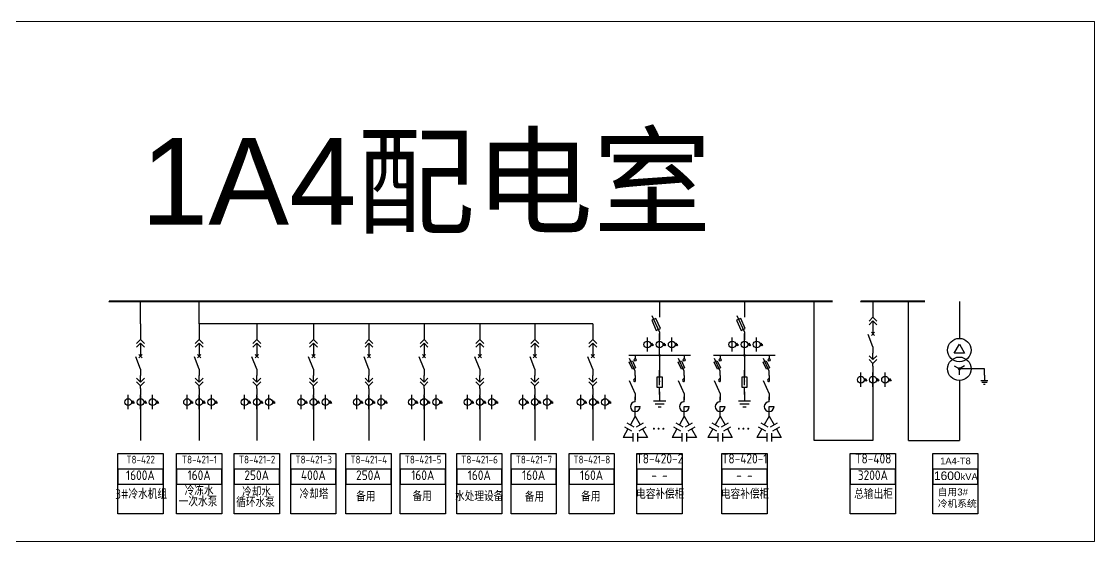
# Model space of a CAD drawing. Header units: millimetres. Extents: x -3460 to -460, y 6070 to 9130.
# Drawn here: x -2443 to -2319.3, y 8146.5 to 8206.4 of the extents above; entities that cross this region are included whole.
import ezdxf
from ezdxf.enums import TextEntityAlignment as Align

# ---------------------------------------------------------------- set-up
doc = ezdxf.new("R2010")
doc.units = ezdxf.units.MM
doc.header["$LTSCALE"] = 1000
doc.header["$MEASUREMENT"] = 0
doc.linetypes.add('CENTER', pattern=[2, 1.25, -0.25, 0.25, -0.25])
doc.linetypes.add('CONTINOUS', pattern=[0])
doc.styles.add('HZSONG', font='gbenor.shx', dxfattribs={"height": 1200, "bigfont": 'gbcbig.shx'})
doc.styles.get("Standard").update_dxf_attribs({"font": 'arial.ttf'})

# ---------------------------------------------------------------- blocks, each defined once
blk = doc.blocks.new('DYDQAA05')
at = {"color": 0}
blk.add_lwpolyline([(0, 0), (0, -7)], dxfattribs=at)
blk = doc.blocks.new('DYDQAA03')
at = {"color": 0}
for points in [[(0, 0), (0, -1.5)], [(-2.12, -3.62), (0, -1.5)], [(-2.12, -5.62), (0, -3.5)], [(2.12, -3.62), (0, -1.5)], [(2.12, -5.62), (0, -3.5)], [(0, -3.5), (0, -7)]]:
    blk.add_lwpolyline(points, dxfattribs=at)
blk = doc.blocks.new('DYDQAA09')
at = {"color": 0}
blk.add_lwpolyline([(0, 0), (0, -3.5)], dxfattribs=at)
blk.add_lwpolyline([(0, 0), (0, -3.5)], dxfattribs=at)
blk.add_lwpolyline([(0, 0), (0, -3.5)], dxfattribs=at)
blk.add_lwpolyline([(0, 0), (0, -3.5)], dxfattribs=at)
blk.add_lwpolyline([(0, 0), (0, -3.5)], dxfattribs=at)
blk.add_lwpolyline([(0, 0), (0, -3.5)], dxfattribs=at)
blk.add_lwpolyline([(0, 0), (0, -3.5)], dxfattribs=at)
blk.add_lwpolyline([(0, 0), (0, -3.5)], dxfattribs=at)
blk.add_lwpolyline([(0, 0), (0, -3.5)], dxfattribs=at)
blk = doc.blocks.new('DYDQ0201')
at = {"color": 0}
for points in [[(0.86, -0.86), (-0.86, 0.86)], [(-0.86, -0.86), (0.86, 0.86)], [(0, -7), (-2.61, -0.37)]]:
    blk.add_lwpolyline(points, dxfattribs=at)
blk = doc.blocks.new('DYDQAA04')
at = {"color": 0}
for points in [[(0, -3.5), (0, 0)], [(-2.12, -1.38), (0, -3.5)], [(-2.12, -3.38), (0, -5.5)], [(2.12, -1.38), (0, -3.5)], [(2.12, -3.38), (0, -5.5)], [(0, -7), (0, -5.5)]]:
    blk.add_lwpolyline(points, dxfattribs=at)
blk = doc.blocks.new('A$C03DD39B5')
for p, q in [((417, 475), (283, 392)), ((417, 422), (283, 339)), ((350, 333), (350, 467))]:
    blk.add_line(p, q)
blk.add_lwpolyline([(700, 167), (0, 167)])
blk.add_circle((350, 167), 167)
blk = doc.blocks.new('$element$00000530')
for points in [[(-0.291, -0.342), (-0.139, -0.275), (0.017, -0.625), (-0.136, -0.693), (-0.291, -0.342)], [(0, -1), (0, -0.78), (-0.283, -0.152)], [(-0.05, -0.183), (0.05, -0.183)], [(0, 0), (0, -0.183)]]:
    blk.add_lwpolyline(points)
blk.add_circle((0, -0.233), 0.05)
at = {"flags": 9}
blk.add_attdef('S', (0, 0), '', height=0.00000667, dxfattribs=at)
blk = doc.blocks.new('M_M4')
blk.add_line((-0.25, -0.2), (0, -0.75))
for points in [[(0, 0), (0, -0.25)], [(0, -0.75), (0, -1)]]:
    blk.add_lwpolyline(points)
blk.add_arc((-0.008, -0.192), 0.0589, 81.8699, 278.1301)
at = {"width": 0.8, "flags": 9}
blk.add_attdef('S', (0.25, -0.5), '', height=0.2, dxfattribs=at)
blk = doc.blocks.new('M_M23')
for p, q in [((0, -0.5), (-0.25, -0.5)), ((0, -0.25), (0, -0.5))]:
    blk.add_line(p, q)
for points in [[(0, 0), (0, -0.25)], [(0, -0.75), (0, -1)]]:
    blk.add_lwpolyline(points)
blk.add_arc((0, -0.5), 0.25, 270, 180)
at = {"width": 0.8, "flags": 9}
blk.add_attdef('S', (0.25, -0.5), '', height=0.2, dxfattribs=at)
blk = doc.blocks.new('M_M44IVD')
for points in [[(0, 0), (-0.2, -0.346)], [(0, 0), (0.2, -0.346)], [(-0.444, -0.436), (-0.156, -0.603)], [(-0.344, -0.263), (-0.056, -0.43)], [(0.056, -0.43), (0.344, -0.263)], [(0.156, -0.603), (0.444, -0.436)], [(-0.3, -0.52), (-0.5, -0.866)], [(-0.1, -0.866), (-0.5, -0.866)], [(-0.1, -0.699), (-0.1, -1.033)], [(0.1, -0.699), (0.1, -1.033)], [(0.5, -0.866), (0.1, -0.866)], [(0.3, -0.52), (0.5, -0.866)]]:
    blk.add_lwpolyline(points)
at = {"width": 0.8, "flags": 9}
blk.add_attdef('S', (0.25, -0.5), '', height=0.2, dxfattribs=at)
blk = doc.blocks.new('M_M17')
for p, q in [((-0.1, -0.717), (-0.1, -0.283)), ((-0.1, -0.283), (0.1, -0.283)), ((0, -0.383), (0, -0.717)), ((0.1, -0.283), (0.1, -0.717)), ((0.1, -0.717), (-0.1, -0.717))]:
    blk.add_line(p, q)
for points in [[(0, 0), (0, -0.283)], [(0, -0.717), (0, -1)]]:
    blk.add_lwpolyline(points)
for points in [[(-0.033, -0.567), (0.033, -0.567), (0, -0.367), (0.033, -0.567)], [(0.033, -0.567), (0, -0.367), (-0.033, -0.567), (0.033, -0.567)], [(0, -0.367), (-0.033, -0.567), (0.033, -0.567), (0, -0.367)]]:
    blk.add_solid(points)
at = {"width": 0.8, "flags": 9}
blk.add_attdef('S', (0.25, -0.5), '', height=0.2, dxfattribs=at)
blk = doc.blocks.new('M_M24')
for p, q in [((-0.25, -0.375), (0.25, -0.375)), ((-0.1875, -0.5), (0.1875, -0.5)), ((-0.0625, -0.625), (0.0625, -0.625))]:
    blk.add_line(p, q)
blk.add_lwpolyline([(0, 0), (0, -0.375)])
at = {"width": 0.8, "flags": 9}
blk.add_attdef('S', (0.25, -0.5), '', height=0.2, dxfattribs=at)

msp = doc.modelspace()

# ---------------------------------------------------------------- linework, layer by layer
for p, q in [((-2429.32, 8171.56, -34456.85), (-2429.32, 8174.14, -33073.57)), ((-2422.55, 8171.56, -34456.8), (-2422.55, 8174.14, -33073.52)), ((-2351.64, 8158.12, -32255.63), (-2351.64, 8174.14, -32255.63)), ((-2340.77, 8158.12, -34041.02), (-2340.77, 8174.14, -32255.63)), ((-2334.91, 8174.14, -29429.72), (-2334.91, 8169.9, -34041.06)), ((-2377.17, 8171.56, -34456.85), (-2422.55, 8171.56, -34456.85)), ((-2369.47, 8168.03, -33229.94), (-2369.47, 8168.37, -33229.94)), ((-2359.68, 8168.03, -33229.94), (-2359.68, 8168.37, -33229.94)), ((-2335.5, 8168.2, -34041.06), (-2334.91, 8169.22, -34041.06)), ((-2335.5, 8168.2, -34041.06), (-2334.91, 8169.22, -34041.06)), ((-2334.33, 8168.2, -34041.06), (-2335.5, 8168.2, -34041.06)), ((-2334.91, 8169.22, -34041.06), (-2334.33, 8168.2, -34041.06)), ((-2372.28, 8167.94, -33229.94), (-2372.28, 8167.54, -33229.94)), ((-2362.49, 8167.94, -33229.94), (-2362.49, 8167.54, -33229.94)), ((-2344.87, 8165.9, -32255.63), (-2344.87, 8164.26, -32255.63)), ((-2335.5, 8166.72, -34041.06), (-2334.91, 8166.38, -34041.06)), ((-2334.92, 8166.48, -34041.06), (-2335.01, 8166.39, -34041.06)), ((-2334.88, 8166.47, -34041.06), (-2335.01, 8166.34, -34041.06)), ((-2334.95, 8166.47, -34041.06), (-2335.01, 8166.42, -34041.06)), ((-2334.86, 8166.47, -34041.06), (-2335, 8166.33, -34041.06)), ((-2334.84, 8166.44, -34041.06), (-2334.98, 8166.3, -34041.06)), ((-2334.83, 8166.43, -34041.06), (-2334.97, 8166.29, -34041.06)), ((-2334.81, 8166.4, -34041.06), (-2334.93, 8166.28, -34041.06)), ((-2334.33, 8166.72, -34041.06), (-2334.91, 8166.38, -34041.06)), ((-2334.91, 8165.7, -34041.06), (-2334.91, 8166.38, -34041.06)), ((-2332.02, 8166.38, -34041.06), (-2334.91, 8166.38, -34041.06)), ((-2334.81, 8166.37, -34041.06), (-2334.91, 8166.28, -34041.06)), ((-2334.91, 8165.02, -34041.06), (-2334.91, 8158.12, -34041.06)), ((-2429.32, 8163.32, -32255.63), (-2429.32, 8161.68, -32255.63)), ((-2422.55, 8163.32, -32255.63), (-2422.55, 8161.68, -32255.63)), ((-2415.91, 8163.32, -32255.63), (-2415.91, 8161.68, -32255.63)), ((-2409.38, 8163.32, -32255.63), (-2409.38, 8161.68, -32255.63)), ((-2402.98, 8163.32, -32255.63), (-2402.98, 8161.68, -32255.63)), ((-2396.63, 8163.32, -32255.63), (-2396.63, 8161.68, -32255.63)), ((-2390.2, 8163.32, -32255.63), (-2390.2, 8161.68, -32255.63)), ((-2383.85, 8163.32, -32255.63), (-2383.85, 8161.68, -32255.63)), ((-2377.17, 8163.32, -32255.63), (-2377.17, 8161.68, -32255.63)), ((-2344.87, 8164.26, -32255.63), (-2344.87, 8158.12, -32255.63)), ((-2429.32, 8161.68, -32255.63), (-2429.32, 8158.12, -32255.63)), ((-2422.55, 8161.68, -32255.63), (-2422.55, 8158.12, -32255.63)), ((-2415.91, 8161.68, -32255.63), (-2415.91, 8158.12, -32255.63)), ((-2409.38, 8161.68, -32255.63), (-2409.38, 8158.12, -32255.63)), ((-2402.98, 8161.68, -32255.63), (-2402.98, 8158.12, -32255.63)), ((-2396.63, 8161.68, -32255.63), (-2396.63, 8158.12, -32255.63)), ((-2390.2, 8161.68, -32255.63), (-2390.2, 8158.12, -32255.63)), ((-2383.85, 8161.68, -32255.63), (-2383.85, 8158.12, -32255.63)), ((-2377.17, 8161.68, -32255.63), (-2377.17, 8158.12, -32255.63)), ((-2344.87, 8158.12, -32255.63), (-2351.64, 8158.12, -32255.63)), ((-2340.77, 8158.12, -34041.06), (-2334.91, 8158.12, -34041.06))]:
    msp.add_line(p, q)
at = {"linetype": 'Continuous'}
for p, q in [((-2370.35, 8172.53, -33229.94), (-2369.47, 8170.6, -33229.94)), ((-2360.56, 8172.53, -33229.94), (-2359.68, 8170.6, -33229.94)), ((-2369.47, 8170.15, -33229.94), (-2369.47, 8170.44, -33229.94)), ((-2369.47, 8169.68, -33229.94), (-2369.47, 8170.33, -33229.94)), ((-2359.68, 8170.15, -33229.94), (-2359.68, 8170.44, -33229.94)), ((-2359.68, 8169.68, -33229.94), (-2359.68, 8170.33, -33229.94)), ((-2373.03, 8167.94, -33229.94), (-2365.92, 8167.94, -33229.94)), ((-2369.47, 8167.94, -33229.94), (-2369.47, 8165.48, -33229.94)), ((-2363.24, 8167.94, -33229.94), (-2356.13, 8167.94, -33229.94)), ((-2359.68, 8167.94, -33229.94), (-2359.68, 8165.48, -33229.94))]:
    msp.add_line(p, q, dxfattribs=at)
at = {"color": 0, "linetype": 'CENTER', "ltscale": 0.5}
msp.add_line((-2332.02, 8165.63, -34041.06), (-2332.02, 8166.38, -34041.06), dxfattribs=at)
at = {"color": 0}
for p, q in [((-2332.43, 8165.02, -34041.06), (-2331.62, 8165.02, -34041.06)), ((-2332.33, 8164.82, -34041.06), (-2331.72, 8164.82, -34041.06)), ((-2332.13, 8164.62, -34041.06), (-2331.92, 8164.62, -34041.06))]:
    msp.add_line(p, q, dxfattribs=at)
at = {"color": 1, "lineweight": 13, "ltscale": 0.001071}
msp.add_lwpolyline([(-2590.29, 8206.44), (-2319.32, 8206.44), (-2319.32, 8146.46), (-2590.29, 8146.46)], close=True, dxfattribs=at)
at = {"color": 1, "lineweight": 40, "ltscale": 100}
for points, elevation in [([(-2349.52, 8174.14), (-2432.93, 8174.14), (-2432.93, 8174.14)], -33073.52), ([(-2338.9, 8174.14), (-2346.26, 8174.14), (-2346.26, 8174.14)], -33229.94)]:
    msp.add_lwpolyline(points, dxfattribs=dict(at, elevation=elevation))
at = {"linetype": 'Continuous', "elevation": -33229.94}
for points in [[(-2369.47, 8174.14), (-2369.47, 8172.35)], [(-2369.47, 8173.23), (-2369.47, 8172.35)], [(-2359.68, 8174.14), (-2359.68, 8172.35)], [(-2359.68, 8173.23), (-2359.68, 8172.35)], [(-2369.47, 8170.6), (-2369.47, 8169.72)], [(-2359.68, 8170.6), (-2359.68, 8169.72)]]:
    msp.add_lwpolyline(points, dxfattribs=at)
for points in [[(-2369.86, 8170.8), (-2369.38, 8171.02), (-2369.91, 8172.19), (-2370.38, 8171.97)], [(-2360.07, 8170.8), (-2359.59, 8171.02), (-2360.12, 8172.19), (-2360.6, 8171.97)]]:
    msp.add_lwpolyline(points, close=True, dxfattribs=at)
at = {"color": 0, "elevation": -34041.06}
msp.add_lwpolyline([(-2332.02, 8165.63), (-2332.02, 8165.02)], dxfattribs=at)
at = {"lineweight": -2, "ltscale": 100, "const_width": 0.117, "elevation": -33516.22}
for points in [[(-2370.18, 8159.47, 1), (-2370.07, 8159.47, 1)], [(-2369.65, 8159.47, 1), (-2369.53, 8159.47, 1)], [(-2369.09, 8159.47, 1), (-2368.98, 8159.47, 1)], [(-2360.39, 8159.47, 1), (-2360.28, 8159.47, 1)], [(-2359.86, 8159.47, 1), (-2359.74, 8159.47, 1)], [(-2359.31, 8159.47, 1), (-2359.19, 8159.47, 1)]]:
    msp.add_lwpolyline(points, format="xyb", close=True, dxfattribs=at)
for points, elevation in [([(-2431.93, 8156.63), (-2426.72, 8156.63), (-2426.72, 8149.67), (-2431.93, 8149.67)], -33073.57), ([(-2425.15, 8156.63), (-2419.94, 8156.63), (-2419.94, 8149.67), (-2425.15, 8149.67)], -33073.57), ([(-2418.52, 8156.63), (-2413.31, 8156.63), (-2413.31, 8149.67), (-2418.52, 8149.67)], -33073.57), ([(-2411.99, 8156.63), (-2406.78, 8156.63), (-2406.78, 8149.67), (-2411.99, 8149.67)], -33073.57), ([(-2405.64, 8156.63), (-2400.43, 8156.63), (-2400.43, 8149.67), (-2405.64, 8149.67)], -33073.57), ([(-2399.37, 8156.63), (-2394.16, 8156.63), (-2394.16, 8149.67), (-2399.37, 8149.67)], -33073.57), ([(-2392.86, 8156.63), (-2387.65, 8156.63), (-2387.65, 8149.67), (-2392.86, 8149.67)], -33073.57), ([(-2386.59, 8156.63), (-2381.38, 8156.63), (-2381.38, 8149.67), (-2386.59, 8149.67)], -33073.57), ([(-2379.91, 8156.63), (-2374.7, 8156.63), (-2374.7, 8149.67), (-2379.91, 8149.67)], -33073.57), ([(-2372.08, 8156.63), (-2366.87, 8156.63), (-2366.87, 8149.67), (-2372.08, 8149.67)], -33073.57), ([(-2362.29, 8156.63), (-2357.08, 8156.63), (-2357.08, 8149.67), (-2362.29, 8149.67)], -33073.57), ([(-2347.48, 8156.63), (-2342.27, 8156.63), (-2342.27, 8149.67), (-2347.48, 8149.67)], -33073.57), ([(-2337.97, 8156.63), (-2332.76, 8156.63), (-2332.76, 8149.67), (-2337.97, 8149.67)], -32501.36), ([(-2431.93, 8153.07), (-2426.72, 8153.07), (-2426.72, 8154.81), (-2431.93, 8154.81)], -33073.57), ([(-2425.15, 8153.07), (-2419.94, 8153.07), (-2419.94, 8154.81), (-2425.15, 8154.81)], -33073.57), ([(-2418.52, 8153.07), (-2413.31, 8153.07), (-2413.31, 8154.81), (-2418.52, 8154.81)], -33073.57), ([(-2411.99, 8153.07), (-2406.78, 8153.07), (-2406.78, 8154.81), (-2411.99, 8154.81)], -33073.57), ([(-2405.64, 8153.07), (-2400.43, 8153.07), (-2400.43, 8154.81), (-2405.64, 8154.81)], -33073.57), ([(-2399.37, 8153.07), (-2394.16, 8153.07), (-2394.16, 8154.81), (-2399.37, 8154.81)], -33073.57), ([(-2392.86, 8153.07), (-2387.65, 8153.07), (-2387.65, 8154.81), (-2392.86, 8154.81)], -33073.57), ([(-2386.59, 8153.07), (-2381.38, 8153.07), (-2381.38, 8154.81), (-2386.59, 8154.81)], -33073.57), ([(-2379.91, 8153.07), (-2374.7, 8153.07), (-2374.7, 8154.81), (-2379.91, 8154.81)], -33073.57), ([(-2372.08, 8153.07), (-2366.87, 8153.07), (-2366.87, 8154.81), (-2372.08, 8154.81)], -33073.57), ([(-2362.29, 8153.07), (-2357.08, 8153.07), (-2357.08, 8154.81), (-2362.29, 8154.81)], -33073.57), ([(-2347.48, 8153.07), (-2342.27, 8153.07), (-2342.27, 8154.81), (-2347.48, 8154.81)], -33073.57), ([(-2337.97, 8153.07), (-2332.76, 8153.07), (-2332.76, 8154.81), (-2337.97, 8154.81)], -32501.36)]:
    msp.add_lwpolyline(points, close=True, dxfattribs=dict(elevation=elevation))
at = {"linetype": 'CONTINOUS'}
for centre in [(-2334.91, 8168.54, -34041.06), (-2334.91, 8166.38, -34041.06)]:
    msp.add_circle(centre, 1.35, dxfattribs=at)
for centre, radius in [((-2369.47, 8167.94, -33229.94), 0.0936), ((-2359.68, 8167.94, -33229.94), 0.0936), ((-2334.91, 8166.38, -34041.06), 0.101)]:
    msp.add_circle(centre, radius)

# ---------------------------------------------------------------- block references
for name, p, xscale, yscale, zscale in [('DYDQAA05', (-2344.87, 8174.14, -34456.85), 0.2128962921302706, 0.2128962921302706, 0.2128962921302706), ('DYDQAA03', (-2344.87, 8172.65, -34456.85), 0.2128962921302706, 0.2128962921302706, 0.2128962921302706), ('DYDQAA05', (-2429.32, 8171.56, -34456.85), 0.2128962921302706, 0.2128962921302706, 0.2128962921302706), ('DYDQAA05', (-2422.55, 8171.56, -34456.85), 0.2128962921302706, 0.2128962921302706, 0.2128962921302706), ('DYDQAA05', (-2415.91, 8171.56, -34456.85), 0.2128962921302706, 0.2128962921302706, 0.2128962921302706), ('DYDQAA05', (-2409.38, 8171.56, -34456.85), 0.2128962921302706, 0.2128962921302706, 0.2128962921302706), ('DYDQAA05', (-2402.98, 8171.56, -34456.85), 0.2128962921302706, 0.2128962921302706, 0.2128962921302706), ('DYDQAA05', (-2396.63, 8171.56, -34456.85), 0.2128962921302706, 0.2128962921302706, 0.2128962921302706), ('DYDQAA05', (-2390.2, 8171.56, -34456.85), 0.2128962921302706, 0.2128962921302706, 0.2128962921302706), ('DYDQAA05', (-2383.85, 8171.56, -34456.85), 0.2128962921302706, 0.2128962921302706, 0.2128962921302706), ('DYDQAA05', (-2377.17, 8171.56, -34456.85), 0.2128962921302706, 0.2128962921302706, 0.2128962921302706), ('DYDQ0201', (-2344.87, 8170.41, -34456.85), 0.2128962921302706, 0.2128962921302706, 0.2128962921302706), ('DYDQAA09', (-2344.87, 8171.16, -34456.85), 0.2128962921302706, 0.2128962921302706, 0.2128962921302706), ('DYDQAA03', (-2429.32, 8170.07, -34456.85), 0.2128962921302706, 0.2128962921302706, 0.2128962921302706), ('DYDQAA03', (-2422.55, 8170.07, -34456.85), 0.2128962921302706, 0.2128962921302706, 0.2128962921302706), ('DYDQAA03', (-2415.91, 8170.07, -34456.85), 0.2128962921302706, 0.2128962921302706, 0.2128962921302706), ('DYDQAA03', (-2409.38, 8170.07, -34456.85), 0.2128962921302706, 0.2128962921302706, 0.2128962921302706), ('DYDQAA03', (-2402.98, 8170.07, -34456.85), 0.2128962921302706, 0.2128962921302706, 0.2128962921302706), ('DYDQAA03', (-2396.63, 8170.07, -34456.85), 0.2128962921302706, 0.2128962921302706, 0.2128962921302706), ('DYDQAA03', (-2390.2, 8170.07, -34456.85), 0.2128962921302706, 0.2128962921302706, 0.2128962921302706), ('DYDQAA03', (-2383.85, 8170.07, -34456.85), 0.2128962921302706, 0.2128962921302706, 0.2128962921302706), ('DYDQAA03', (-2377.17, 8170.07, -34456.85), 0.2128962921302706, 0.2128962921302706, 0.2128962921302706), ('DYDQAA09', (-2429.32, 8168.58, -34456.85), 0.2128962921302706, 0.2128962921302706, 0.2128962921302706), ('DYDQAA09', (-2422.55, 8168.58, -34456.85), 0.2128962921302706, 0.2128962921302706, 0.2128962921302706), ('DYDQAA09', (-2415.91, 8168.58, -34456.85), 0.2128962921302706, 0.2128962921302706, 0.2128962921302706), ('DYDQAA09', (-2409.38, 8168.58, -34456.85), 0.2128962921302706, 0.2128962921302706, 0.2128962921302706), ('DYDQAA09', (-2402.98, 8168.58, -34456.85), 0.2128962921302706, 0.2128962921302706, 0.2128962921302706), ('DYDQAA09', (-2396.63, 8168.58, -34456.85), 0.2128962921302706, 0.2128962921302706, 0.2128962921302706), ('DYDQAA09', (-2390.2, 8168.58, -34456.85), 0.2128962921302706, 0.2128962921302706, 0.2128962921302706), ('DYDQAA09', (-2383.85, 8168.58, -34456.85), 0.2128962921302706, 0.2128962921302706, 0.2128962921302706), ('DYDQAA09', (-2377.17, 8168.58, -34456.85), 0.2128962921302706, 0.2128962921302706, 0.2128962921302706), ('DYDQAA04', (-2344.87, 8168.18, -34456.85), 0.2128962921302706, 0.2128962921302706, 0.2128962921302706), ('DYDQAA09', (-2344.87, 8168.92, -34456.85), 0.2128962921302706, 0.2128962921302706, 0.2128962921302706), ('DYDQ0201', (-2429.32, 8167.83, -34456.85), 0.2128962921302706, 0.2128962921302706, 0.2128962921302706), ('DYDQ0201', (-2422.55, 8167.83, -34456.85), 0.2128962921302706, 0.2128962921302706, 0.2128962921302706), ('DYDQ0201', (-2415.91, 8167.83, -34456.85), 0.2128962921302706, 0.2128962921302706, 0.2128962921302706), ('DYDQ0201', (-2409.38, 8167.83, -34456.85), 0.2128962921302706, 0.2128962921302706, 0.2128962921302706), ('DYDQ0201', (-2402.98, 8167.83, -34456.85), 0.2128962921302706, 0.2128962921302706, 0.2128962921302706), ('DYDQ0201', (-2396.63, 8167.83, -34456.85), 0.2128962921302706, 0.2128962921302706, 0.2128962921302706), ('DYDQ0201', (-2390.2, 8167.83, -34456.85), 0.2128962921302706, 0.2128962921302706, 0.2128962921302706), ('DYDQ0201', (-2383.85, 8167.83, -34456.85), 0.2128962921302706, 0.2128962921302706, 0.2128962921302706), ('DYDQ0201', (-2377.17, 8167.83, -34456.85), 0.2128962921302706, 0.2128962921302706, 0.2128962921302706), ('DYDQAA09', (-2429.32, 8166.34, -34456.85), 0.2128962921302706, 0.2128962921302706, 0.2128962921302706), ('DYDQAA09', (-2422.55, 8166.34, -34456.85), 0.2128962921302706, 0.2128962921302706, 0.2128962921302706), ('DYDQAA09', (-2415.91, 8166.34, -34456.85), 0.2128962921302706, 0.2128962921302706, 0.2128962921302706), ('DYDQAA09', (-2409.38, 8166.34, -34456.85), 0.2128962921302706, 0.2128962921302706, 0.2128962921302706), ('DYDQAA09', (-2402.98, 8166.34, -34456.85), 0.2128962921302706, 0.2128962921302706, 0.2128962921302706), ('DYDQAA09', (-2396.63, 8166.34, -34456.85), 0.2128962921302706, 0.2128962921302706, 0.2128962921302706), ('DYDQAA09', (-2390.2, 8166.34, -34456.85), 0.2128962921302706, 0.2128962921302706, 0.2128962921302706), ('DYDQAA09', (-2383.85, 8166.34, -34456.85), 0.2128962921302706, 0.2128962921302706, 0.2128962921302706), ('DYDQAA09', (-2377.17, 8166.34, -34456.85), 0.2128962921302706, 0.2128962921302706, 0.2128962921302706), ('DYDQAA09', (-2344.87, 8166.69, -34456.85), 0.2128962921302706, 0.2128962921302706, 0.2128962921302706), ('DYDQAA04', (-2429.32, 8165.6, -34456.85), 0.2128962921302706, 0.2128962921302706, 0.2128962921302706), ('DYDQAA04', (-2422.55, 8165.6, -34456.85), 0.2128962921302706, 0.2128962921302706, 0.2128962921302706), ('DYDQAA04', (-2415.91, 8165.6, -34456.85), 0.2128962921302706, 0.2128962921302706, 0.2128962921302706), ('DYDQAA04', (-2409.38, 8165.6, -34456.85), 0.2128962921302706, 0.2128962921302706, 0.2128962921302706), ('DYDQAA04', (-2402.98, 8165.6, -34456.85), 0.2128962921302706, 0.2128962921302706, 0.2128962921302706), ('DYDQAA04', (-2396.63, 8165.6, -34456.85), 0.2128962921302706, 0.2128962921302706, 0.2128962921302706), ('DYDQAA04', (-2390.2, 8165.6, -34456.85), 0.2128962921302706, 0.2128962921302706, 0.2128962921302706), ('DYDQAA04', (-2383.85, 8165.6, -34456.85), 0.2128962921302706, 0.2128962921302706, 0.2128962921302706), ('DYDQAA04', (-2377.17, 8165.6, -34456.85), 0.2128962921302706, 0.2128962921302706, 0.2128962921302706), ('M_M4', (-2372.28, 8165.6, -33229.94), 2.806660772809213, 2.806660772809213, 2.806660772809213), ('M_M4', (-2366.63, 8165.6, -33229.94), 2.806660772809213, 2.806660772809213, 2.806660772809213), ('M_M4', (-2362.49, 8165.6, -33229.94), 2.806660772809213, 2.806660772809213, 2.806660772809213), ('M_M4', (-2356.84, 8165.6, -33229.94), 2.806660772809213, 2.806660772809213, 2.806660772809213), ('DYDQAA09', (-2429.32, 8164.11, -34456.85), 0.2128962921302706, 0.2128962921302706, 0.2128962921302706), ('DYDQAA09', (-2422.55, 8164.11, -34456.85), 0.2128962921302706, 0.2128962921302706, 0.2128962921302706), ('DYDQAA09', (-2415.91, 8164.11, -34456.85), 0.2128962921302706, 0.2128962921302706, 0.2128962921302706), ('DYDQAA09', (-2409.38, 8164.11, -34456.85), 0.2128962921302706, 0.2128962921302706, 0.2128962921302706), ('DYDQAA09', (-2402.98, 8164.11, -34456.85), 0.2128962921302706, 0.2128962921302706, 0.2128962921302706), ('DYDQAA09', (-2396.63, 8164.11, -34456.85), 0.2128962921302706, 0.2128962921302706, 0.2128962921302706), ('DYDQAA09', (-2390.2, 8164.11, -34456.85), 0.2128962921302706, 0.2128962921302706, 0.2128962921302706), ('DYDQAA09', (-2383.85, 8164.11, -34456.85), 0.2128962921302706, 0.2128962921302706, 0.2128962921302706), ('DYDQAA09', (-2377.17, 8164.11, -34456.85), 0.2128962921302706, 0.2128962921302706, 0.2128962921302706), ('M_M23', (-2372.28, 8160.9, -33229.94), -2.24532861824737, -2.24532861824737, 2.245328618247297), ('M_M24', (-2369.47, 8163.74, -33229.94), 2.806660772809213, 2.806660772809213, 2.806660772809213), ('M_M23', (-2366.63, 8160.9, -33229.94), -2.24532861824737, -2.24532861824737, 2.245328618247297), ('M_M23', (-2362.49, 8160.9, -33229.94), -2.24532861824737, -2.24532861824737, 2.245328618247297), ('M_M24', (-2359.68, 8163.74, -33229.94), 2.806660772809213, 2.806660772809213, 2.806660772809213), ('M_M23', (-2356.84, 8160.9, -33229.94), -2.24532861824737, -2.24532861824737, 2.245328618247297), ('M_M44IVD', (-2372.28, 8160.9, -33229.94), 2.806660772809213, 2.806660772809213, 2.806660772809213), ('M_M44IVD', (-2366.63, 8160.9, -33229.94), 2.806660772809213, 2.806660772809213, 2.806660772809213), ('M_M44IVD', (-2362.49, 8160.9, -33229.94), 2.806660772809213, 2.806660772809213, 2.806660772809213), ('M_M44IVD', (-2356.84, 8160.9, -33229.94), 2.806660772809213, 2.806660772809213, 2.806660772809213)]:
    msp.add_blockref(name, p, dxfattribs=dict(xscale=xscale, yscale=yscale, zscale=zscale))
at = {"linetype": 'Continuous', "xscale": 0.00233888397733859, "yscale": 0.00233888397733859, "zscale": 0.00233888397733859, "rotation": 270}
for p in [(-2371.27, 8170, -33229.94), (-2369.86, 8170, -33229.94), (-2368.46, 8170, -33229.94), (-2361.48, 8170, -33229.94), (-2360.07, 8170, -33229.94), (-2358.67, 8170, -33229.94), (-2346.66, 8165.94, -32255.63), (-2345.26, 8165.94, -32255.63), (-2343.86, 8165.94, -32255.63), (-2431.12, 8163.36, -32255.63), (-2429.71, 8163.36, -32255.63), (-2428.31, 8163.36, -32255.63), (-2424.34, 8163.36, -32255.63), (-2422.94, 8163.36, -32255.63), (-2421.54, 8163.36, -32255.63), (-2417.7, 8163.36, -32255.63), (-2416.3, 8163.36, -32255.63), (-2414.9, 8163.36, -32255.63), (-2411.17, 8163.36, -32255.63), (-2409.77, 8163.36, -32255.63), (-2408.37, 8163.36, -32255.63), (-2404.77, 8163.36, -32255.63), (-2403.37, 8163.36, -32255.63), (-2401.96, 8163.36, -32255.63), (-2398.42, 8163.36, -32255.63), (-2397.02, 8163.36, -32255.63), (-2395.61, 8163.36, -32255.63), (-2391.99, 8163.36, -32255.63), (-2390.59, 8163.36, -32255.63), (-2389.19, 8163.36, -32255.63), (-2385.64, 8163.36, -32255.63), (-2384.24, 8163.36, -32255.63), (-2382.84, 8163.36, -32255.63), (-2378.96, 8163.36, -32255.63), (-2377.56, 8163.36, -32255.63), (-2376.15, 8163.36, -32255.63)]:
    msp.add_blockref('A$C03DD39B5', p, dxfattribs=at)
at = {"linetype": 'Continuous', "xscale": 2.33888397733859, "yscale": 2.33888397733859, "zscale": 2.33888397733859}
for p in [(-2372.28, 8167.94, -33229.94), (-2366.63, 8167.94, -33229.94), (-2362.49, 8167.94, -33229.94), (-2356.84, 8167.94, -33229.94)]:
    msp.add_blockref('$element$00000530', p, dxfattribs=at)
at = {"xscale": 2.806660772809213, "yscale": 2.806660772809213, "zscale": 2.806660772809213, "rotation": 180}
for p in [(-2369.47, 8163.43, -33229.94), (-2359.68, 8163.43, -33229.94)]:
    msp.add_blockref('M_M17', p, dxfattribs=at)

# ---------------------------------------------------------------- texts
at = {"color": 7, "lineweight": 0, "style": 'HZSONG'}
for s, height, p in [('T8-422', 0.891, (-2429.3, 8155.46, -34456.85)), ('T8-421-1', 0.891, (-2422.52, 8155.46, -34456.85)), ('T8-421-2', 0.891, (-2415.88, 8155.46, -34456.85)), ('T8-421-3', 0.891, (-2409.35, 8155.46, -34456.85)), ('T8-421-4', 0.891, (-2403, 8155.46, -34456.85)), ('T8-421-5', 0.891, (-2396.74, 8155.46, -34456.85)), ('T8-421-6', 0.891, (-2390.23, 8155.46, -34456.85)), ('T8-421-7', 0.891, (-2383.96, 8155.46, -34456.85)), ('T8-421-8', 0.891, (-2377.28, 8155.46, -34456.85)), ('T8-420-2', 1.114, (-2369.45, 8155.46, -34456.85)), ('T8-420-1', 1.114, (-2359.66, 8155.46, -34456.85)), ('T8-408', 1.114, (-2344.84, 8155.46, -34456.85)), ('1600A', 1.114, (-2429.33, 8153.55, -34456.85)), ('160A', 1.114, (-2422.56, 8153.55, -34456.85)), ('250A', 1.114, (-2415.92, 8153.55, -34456.85)), ('400A', 1.114, (-2409.39, 8153.55, -34456.85)), ('250A', 1.114, (-2403.04, 8153.55, -34456.85)), ('160A', 1.114, (-2396.77, 8153.55, -34456.85)), ('160A', 1.114, (-2390.26, 8153.55, -34456.85)), ('160A', 1.114, (-2383.99, 8153.55, -34456.85)), ('160A', 1.114, (-2377.31, 8153.55, -34456.85)), ('3200A', 1.114, (-2344.88, 8153.55, -34456.85)), ('- -', 1.114, (-2369.48, 8153.55, -34456.85)), ('- -', 1.114, (-2359.69, 8153.55, -34456.85)), ('3#冷水机组', 1.114, (-2429.25, 8151.38, -34456.85)), ('冷冻水', 1.114, (-2422.56, 8151.77, -34078.05)), ('冷却水', 1.114, (-2415.94, 8151.62, -34078.05)), ('冷却塔', 1.114, (-2409.31, 8151.38, -34456.85)), ('备用', 1.114, (-2403.34, 8151.1, -34456.85)), ('备用', 1.114, (-2396.84, 8151.13, -34456.85)), ('水处理设备', 1.114, (-2390.27, 8151.12, -34204.3)), ('备用', 1.114, (-2383.9, 8151.06, -34456.85)), ('备用', 1.114, (-2377.4, 8151.09, -34456.85)), ('电容补偿柜', 1.114, (-2369.4, 8151.38, -34456.85)), ('电容补偿柜', 1.114, (-2359.61, 8151.38, -34456.85)), ('总输出柜', 1.114, (-2344.8, 8151.38, -34456.85)), ('一次水泵', 1.114, (-2422.69, 8150.52, -33795.38)), ('循环水泵', 1.114, (-2416.06, 8150.43, -33795.38))]:
    msp.add_text(s, height=height, dxfattribs=at).set_placement(p, align=Align.CENTER)
at = {"color": 0, "insert": (-2429.27, 8192.99, -32270.55), "char_height": 10, "width": 0.000000001, "attachment_point": 1}
msp.add_mtext('1A4{\\fSimSun|b0|i0|c134|p2;配电室}', dxfattribs=at)
for s, insert, char_height, width, attachment_point in [('1A4-T8', (-2337.12, 8156.14, -28501.38), 0.77, 1.1343, 1), ('{\\H0.9x;1600\\H0.77778x;kVA', (-2337.84, 8154.54, -33789.74), 1.1, 1.1343, 1), ('自用3#\\P冷机系统', (-2337.39, 8151.46, -34246.29), 0.8, 6.7004, 4)]:
    msp.add_mtext(s, dxfattribs=dict(insert=insert, char_height=char_height, width=width, attachment_point=attachment_point))

doc.saveas('drawing.dxf')
